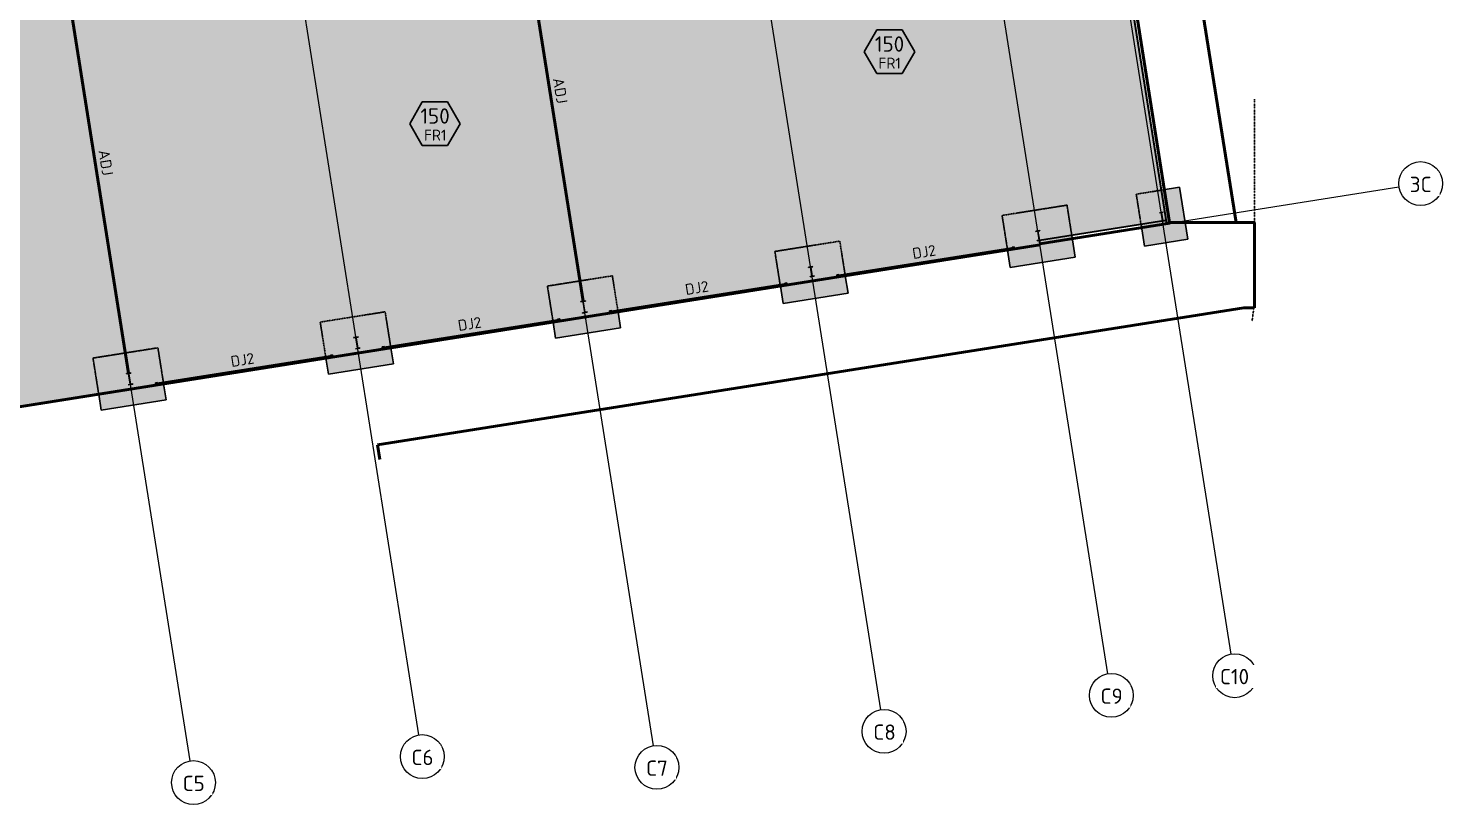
# Model space of a CAD drawing. Header units: millimetres. Extents: x -2336549 to -2208351, y -3762 to 4063401.
# Drawn here: x -2282939 to -2218251, y 3986439 to 4021995 of the extents above; entities that cross this region are included whole.
import ezdxf

# ---------------------------------------------------------------- set-up
doc = ezdxf.new("R2010")
doc.units = ezdxf.units.MM
for name, pattern in [('Boundary', [16, 5, -2, 5, -2, 0, -2]), ('Dash', [7, 5, -2]), ('Hidden Half', [3, 2, -1])]:
    doc.linetypes.add(name, pattern=pattern)
for name, color, linetype, lineweight in [('A-060-M_DETAIL', 3, 'Continuous', 25), ('A-200-M_WALL_EXT', 113, 'Continuous', 13), ('A-230-H-FLOOR', 190, 'Continuous', 13), ('A-230-M_FLOOR', 192, 'Continuous', 13), ('C-910-M_SITE_BOUND', 91, 'Boundary', 25), ('S-160-M_FOUND', 171, 'Continuous', 13), ('S-160-MH_FOUND', 171, 'Hidden Half', 13), ('S-230-A-FLOOR', 171, 'Continuous', 18), ('S-280-M_COLUMN', 52, 'Continuous', 13), ('S-280-MH_COLUMN', 52, 'Hidden Half', 13), ('Z-030-M_GRID', 191, 'Continuous', 13), ('Z-033_T_GRIDREF', 31, 'Continuous', 13), ('Z-060-M_DETAIL', 92, 'Continuous', 25)]:
    doc.layers.add(name, color=color, linetype=linetype, lineweight=lineweight)
doc.styles.add('ISOCPEUR', font='isocpeur.ttf', dxfattribs={"height": 700})
doc.styles.add('ISOCPEUR_1', font='isocpeur.ttf', dxfattribs={"height": 500})

# ---------------------------------------------------------------- blocks, each defined once
blk = doc.blocks.new('NRP_Column-Steel-SHS - M433 - 100x100x5_0SHS-4136156-S1_001 - INTERNAL SLAB ON GROUND PLAN - PART 3')
at = {"layer": 'S-280-M_COLUMN', "lineweight": 25}
for p, q in [((50, 50), (-50, 50)), ((-50, 50), (-50, -50)), ((-45, -45), (-45, 45)), ((-45, 45), (45, 45)), ((45, 45), (45, -45)), ((50, -50), (50, 50)), ((-50, -50), (50, -50)), ((45, -45), (-45, -45))]:
    blk.add_line(p, q, dxfattribs=at)
blk = doc.blocks.new('NRP_Column-Steel-UB - SC122 - 460UB74_6-4245416-S1_001 - INTERNAL SLAB ON GROUND PLAN - PART 3')
at = {"layer": 'S-280-M_COLUMN', "lineweight": 25}
for p, q in [((95, 457.4), (-95, 457.4)), ((-95, 457.4), (-95, 442.9)), ((-95, 442.9), (-15.95, 442.9)), ((-15.95, 14.5), (-95, 14.5)), ((-95, 14.5), (-95, 0)), ((-95, 0), (95, 0)), ((-4.55, 431.5), (-4.55, 25.9)), ((4.55, 25.9), (4.55, 431.5)), ((15.95, 442.9), (95, 442.9)), ((95, 14.5), (15.95, 14.5)), ((95, 442.9), (95, 457.4)), ((95, 0), (95, 14.5))]:
    blk.add_line(p, q, dxfattribs=at)
for centre, start, end in [((-15.95, 431.5), 0, 90), ((-15.95, 25.9), 270, 0), ((15.95, 431.5), 90, 180), ((15.95, 25.9), 180, 270)]:
    blk.add_arc(centre, 11.4, start, end, dxfattribs=at)
at = {"layer": 'S-280-MH_COLUMN', "lineweight": 25}
for centre, start, end in [((-15.95, 431.5), 0, 90), ((-15.95, 25.9), 270, 0), ((15.95, 431.5), 90, 180), ((15.95, 25.9), 180, 270)]:
    blk.add_arc(centre, 11.4, start, end, dxfattribs=at)
blk = doc.blocks.new('NRP_Column-Steel-UB - SC122 - 460UB74_6-V15-S1_001 - INTERNAL SLAB ON GROUND PLAN - PART 3')
at = {"layer": 'S-280-M_COLUMN', "lineweight": 25}
for p, q in [((95, 457.4), (-95, 457.4)), ((-95, 457.4), (-95, 442.9)), ((-95, 442.9), (-15.95, 442.9)), ((-15.95, 14.5), (-95, 14.5)), ((-95, 14.5), (-95, 0)), ((-95, 0), (95, 0)), ((-4.55, 431.5), (-4.55, 25.9)), ((4.55, 25.9), (4.55, 431.5)), ((15.95, 442.9), (95, 442.9)), ((95, 14.5), (15.95, 14.5)), ((95, 442.9), (95, 457.4)), ((95, 0), (95, 14.5))]:
    blk.add_line(p, q, dxfattribs=at)
for centre, start, end in [((-15.95, 431.5), 0, 90), ((-15.95, 25.9), 270, 0), ((15.95, 431.5), 90, 180), ((15.95, 25.9), 180, 270)]:
    blk.add_arc(centre, 11.4, start, end, dxfattribs=at)
at = {"layer": 'S-280-MH_COLUMN', "lineweight": 25}
for centre, start, end in [((-15.95, 431.5), 0, 90), ((-15.95, 25.9), 270, 0), ((15.95, 431.5), 90, 180), ((15.95, 25.9), 180, 270)]:
    blk.add_arc(centre, 11.4, start, end, dxfattribs=at)
blk = doc.blocks.new('NRP_Column-Steel-UB - SC124 - 530UB82_0-V17-S1_001 - INTERNAL SLAB ON GROUND PLAN - PART 3')
at = {"layer": 'S-280-M_COLUMN', "lineweight": 25}
for p, q in [((104.5, 528.2), (-104.5, 528.2)), ((-104.5, 528.2), (-104.5, 515)), ((-104.5, 515), (-18.8, 515)), ((-18.8, 13.2), (-104.5, 13.2)), ((-104.5, 13.2), (-104.5, 0)), ((-104.5, 0), (104.5, 0)), ((-4.8, 501), (-4.8, 27.2)), ((4.8, 27.2), (4.8, 501)), ((18.8, 515), (104.5, 515)), ((104.5, 13.2), (18.8, 13.2)), ((104.5, 515), (104.5, 528.2)), ((104.5, 0), (104.5, 13.2))]:
    blk.add_line(p, q, dxfattribs=at)
for centre, start, end in [((-18.8, 501), 0, 90), ((-18.8, 27.2), 270, 0), ((18.8, 501), 90, 180), ((18.8, 27.2), 180, 270)]:
    blk.add_arc(centre, 14, start, end, dxfattribs=at)
at = {"layer": 'S-280-MH_COLUMN', "lineweight": 25}
for centre, start, end in [((-18.8, 501), 0, 90), ((-18.8, 27.2), 270, 0), ((18.8, 501), 90, 180), ((18.8, 27.2), 180, 270)]:
    blk.add_arc(centre, 14, start, end, dxfattribs=at)
blk = doc.blocks.new('NRP_Column-Steel-UB - SC119 - 410UB53_7-4245417-S1_001 - INTERNAL SLAB ON GROUND PLAN - PART 3')
at = {"layer": 'S-280-M_COLUMN', "lineweight": 25}
for p, q in [((89, 402.6), (-89, 402.6)), ((-89, 402.6), (-89, 391.7)), ((-89, 391.7), (-15.2, 391.7)), ((-15.2, 10.9), (-89, 10.9)), ((-89, 10.9), (-89, 0)), ((-89, 0), (89, 0)), ((-3.8, 380.3), (-3.8, 22.3)), ((3.8, 22.3), (3.8, 380.3)), ((15.2, 391.7), (89, 391.7)), ((89, 10.9), (15.2, 10.9)), ((89, 391.7), (89, 402.6)), ((89, 0), (89, 10.9))]:
    blk.add_line(p, q, dxfattribs=at)
for centre, start, end in [((-15.2, 380.3), 0, 90), ((-15.2, 22.3), 270, 0), ((15.2, 380.3), 90, 180), ((15.2, 22.3), 180, 270)]:
    blk.add_arc(centre, 11.4, start, end, dxfattribs=at)
at = {"layer": 'S-280-MH_COLUMN', "lineweight": 25}
for centre, start, end in [((-15.2, 380.3), 0, 90), ((-15.2, 22.3), 270, 0), ((15.2, 380.3), 90, 180), ((15.2, 22.3), 180, 270)]:
    blk.add_arc(centre, 11.4, start, end, dxfattribs=at)
blk = doc.blocks.new('NRP_Foundation-Pad Footing Fibre _v2_ - PF2 -2400 x 2000 x 600d-3893007-S1_001 - INTERNAL SLAB ON GROUND PLAN - PART 3')
at = {"layer": 'S-160-M_FOUND', "linetype": 'Dash', "lineweight": 25}
blk.add_hatch(color=10, dxfattribs=at).paths.add_polyline_path([(-1150, 650), (-1150, -1350), (1250, -1350), (1250, -500), (-151, -500), (-151, 650), (-896, 650)])
at = {"layer": 'S-160-M_FOUND', "color": 9, "lineweight": 25}
for p, q in [((-151, 650), (-1150, 650)), ((-1150, 650), (-1150, -1350)), ((1250, -1350), (1250, -500)), ((-1150, -1350), (1250, -1350))]:
    blk.add_line(p, q, dxfattribs=at)
at = {"layer": 'S-160-MH_FOUND', "color": 9, "linetype": 'Dash', "lineweight": 25}
for p, q in [((1250, 650), (-151, 650)), ((1250, -500), (1250, 650))]:
    blk.add_line(p, q, dxfattribs=at)
blk = doc.blocks.new('Family - ___-3870354-S1_001 - INTERNAL SLAB ON GROUND PLAN - PART 3')
at = {"layer": 'C-910-M_SITE_BOUND'}
for q in [(-2226983, 4018760), (-2227088, 4008633)]:
    blk.add_line((-2226983, 4009382), q, dxfattribs=at)
blk = doc.blocks.new('NRP_Joint Location _v2_ - DJ2 - DOWELLED JOINT-4232258-S1_001 - INTERNAL SLAB ON GROUND PLAN - PART 3')
at = {"layer": 'Z-060-M_DETAIL', "lineweight": 50}
blk.add_line((0, 0), (8000, 0), dxfattribs=at)
blk = doc.blocks.new('NRP_Joint Location _v2_ - ADJ - ARMOURED DOWEL JOINT-4235092-S1_001 - INTERNAL SLAB ON GROUND PLAN - PART 3')
at = {"layer": 'Z-060-M_DETAIL', "lineweight": 50}
blk.add_line((0, 0), (19322, 0), dxfattribs=at)
blk = doc.blocks.new('Grid - NRP_Grid-Head-320187-S1_001 - INTERNAL SLAB ON GROUND PLAN - PART 3')
at = {"layer": 'Z-033_T_GRIDREF'}
blk.add_circle((0, 0), 5, dxfattribs=at)
blk = doc.blocks.new('NRP_Slab Tag _v2_ - Thickness with Description-1497716-S1_001 - INTERNAL SLAB ON GROUND PLAN - PART 3')
at = {"layer": 'S-230-A-FLOOR', "lineweight": 25}
for p, q in [((-2.88, 4.99), (-5.76, -0.01)), ((2.9, 4.99), (-2.88, 4.99)), ((5.78, -0.01), (2.9, 4.99)), ((-5.76, -0.01), (-2.88, -5.01)), ((2.9, -5.01), (5.78, -0.01)), ((-2.88, -5.01), (2.9, -5.01))]:
    blk.add_line(p, q, dxfattribs=at)

msp = doc.modelspace()

# ---------------------------------------------------------------- hatches: boundary and pattern name
at = {"layer": 'A-230-H-FLOOR'}
msp.add_hatch(color=10, dxfattribs=at).paths.add_polyline_path([(-2319761, 3999169), (-2309296, 4000826), (-2309265, 4000629), (-2236764, 4012112), (-2236795, 4012310), (-2231017, 4013225), (-2237228, 4052436), (-2277568, 4046046), (-2277592, 4046195), (-2282530, 4045412), (-2282507, 4045264), (-2309615, 4040970), (-2309639, 4041119), (-2314577, 4040336), (-2314554, 4040188), (-2314807, 4040148), (-2314017, 4035160), (-2321934, 4033906), (-2321634, 4032010), (-2324881, 4031496), (-2320023, 4000826)])
at = {"layer": 'S-160-M_FOUND'}
for points in [[(-2238120, 4011089), (-2235157, 4011558), (-2235314, 4012544), (-2236795, 4012310), (-2236764, 4012112), (-2238245, 4011877)], [(-2248491, 4009446), (-2245528, 4009915), (-2245653, 4010704), (-2248616, 4010235)], [(-2258872, 4007865), (-2255909, 4008335), (-2256024, 4009061), (-2258987, 4008592)], [(-2269242, 4006223), (-2266279, 4006692), (-2266394, 4007419), (-2269358, 4006950)], [(-2279613, 4004580), (-2276650, 4005049), (-2276765, 4005776), (-2279728, 4005307)]]:
    msp.add_hatch(color=10, dxfattribs=at).paths.add_polyline_path(points)

# ---------------------------------------------------------------- linework, layer by layer
at = {"layer": 'A-200-M_WALL_EXT', "lineweight": 35}
for p, q in [((-2232558, 4022953), (-2230994, 4013077)), ((-2230846, 4013100), (-2232410, 4022977)), ((-2231017, 4013225), (-2236795, 4012310)), ((-2230994, 4013077), (-2230846, 4013100)), ((-2236795, 4012310), (-2236772, 4012161))]:
    msp.add_line(p, q, dxfattribs=at)
at = {"layer": 'A-230-M_FLOOR', "lineweight": 50}
for p, q in [((-2227815, 4013144), (-2230568, 4030525)), ((-2233531, 4030055), (-2230852, 4013144)), ((-2236772, 4012161), (-2230846, 4013100)), ((-2230852, 4013144), (-2226983, 4013144)), ((-2230846, 4013100), (-2230852, 4013144)), ((-2226983, 4013144), (-2226983, 4009250)), ((-2236764, 4012112), (-2309265, 4000629)), ((-2236764, 4012112), (-2236772, 4012161)), ((-2227466, 4009250), (-2267009, 4002987)), ((-2226983, 4009250), (-2227466, 4009250)), ((-2267009, 4002987), (-2266904, 4002326))]:
    msp.add_line(p, q, dxfattribs=at)
at = {"layer": 'S-160-M_FOUND', "color": 9, "lineweight": 25}
for p, q in [((-2235157, 4011558), (-2235314, 4012544)), ((-2238245, 4011877), (-2238120, 4011089)), ((-2238120, 4011089), (-2235157, 4011558)), ((-2245528, 4009915), (-2245653, 4010704)), ((-2248616, 4010235), (-2248491, 4009446)), ((-2248491, 4009446), (-2245528, 4009915)), ((-2255909, 4008335), (-2256024, 4009061)), ((-2258987, 4008592), (-2258872, 4007865)), ((-2258872, 4007865), (-2255909, 4008335)), ((-2269358, 4006950), (-2269242, 4006223)), ((-2266279, 4006692), (-2266394, 4007419)), ((-2269242, 4006223), (-2266279, 4006692)), ((-2276650, 4005049), (-2276765, 4005776)), ((-2279728, 4005307), (-2279613, 4004580)), ((-2279613, 4004580), (-2276650, 4005049))]:
    msp.add_line(p, q, dxfattribs=at)
at = {"layer": 'S-160-MH_FOUND', "color": 9, "linetype": 'Dash', "lineweight": 25}
for p, q in [((-2235533, 4013928), (-2238496, 4013459)), ((-2238496, 4013459), (-2238245, 4011877)), ((-2235314, 4012544), (-2235533, 4013928)), ((-2245904, 4012286), (-2248867, 4011816)), ((-2245653, 4010704), (-2245904, 4012286)), ((-2248867, 4011816), (-2248616, 4010235)), ((-2256284, 4010705), (-2259247, 4010236)), ((-2256024, 4009062), (-2256284, 4010705)), ((-2259247, 4010236), (-2258987, 4008592)), ((-2266655, 4009062), (-2269618, 4008593)), ((-2266394, 4007419), (-2266655, 4009062)), ((-2269618, 4008593), (-2269358, 4006950)), ((-2277026, 4007420), (-2279989, 4006951)), ((-2279989, 4006951), (-2279728, 4005307)), ((-2276765, 4005776), (-2277026, 4007420))]:
    msp.add_line(p, q, dxfattribs=at)
at = {"layer": 'Z-030-M_GRID'}
for p, q in [((-2275559, 3988571), (-2287386, 4063240)), ((-2265116, 3989757), (-2276780, 4063401)), ((-2254407, 3989266), (-2266149, 4063401)), ((-2244036, 3990908), (-2255518, 4063401)), ((-2233666, 3992551), (-2244888, 4063401)), ((-2228036, 3993443), (-2239116, 4063401))]:
    msp.add_line(p, q, dxfattribs=at)

# ---------------------------------------------------------------- block references
at = {"layer": 'C-910-M_SITE_BOUND'}
msp.add_blockref('Family - ___-3870354-S1_001 - INTERNAL SLAB ON GROUND PLAN - PART 3', (0, 0), dxfattribs=at)
at = {"layer": 'S-160-MH_FOUND', "color": 9, "linetype": 'Dash', "lineweight": 25, "rotation": 99.00032838814495}
msp.add_blockref('NRP_Foundation-Pad Footing Fibre _v2_ - PF2 -2400 x 2000 x 600d-3893007-S1_001 - INTERNAL SLAB ON GROUND PLAN - PART 3', (-2231535, 4013296), dxfattribs=at)
at = {"layer": 'S-230-A-FLOOR', "lineweight": 25, "xscale": 199.9999999999999, "yscale": 199.9999999999999, "zscale": 199.9999999999999}
for p in [(-2243641, 4020932), (-2264383, 4017647)]:
    msp.add_blockref('NRP_Slab Tag _v2_ - Thickness with Description-1497716-S1_001 - INTERNAL SLAB ON GROUND PLAN - PART 3', p, dxfattribs=at)
at = {"layer": 'S-280-M_COLUMN', "lineweight": 25, "rotation": 9.000328388147217}
for p in [(-2237986, 4011969), (-2245986, 4010702), (-2248356, 4010327), (-2256357, 4009059), (-2258727, 4008684), (-2266727, 4007417), (-2269098, 4007041), (-2277086, 4005776)]:
    msp.add_blockref('NRP_Column-Steel-SHS - M433 - 100x100x5_0SHS-4136156-S1_001 - INTERNAL SLAB ON GROUND PLAN - PART 3', p, dxfattribs=at)
at = {"layer": 'S-280-MH_COLUMN', "lineweight": 25, "rotation": 9.000328388147217}
for name, p in [('NRP_Column-Steel-UB - SC119 - 410UB53_7-4245417-S1_001 - INTERNAL SLAB ON GROUND PLAN - PART 3', (-2231165, 4013201)), ('NRP_Column-Steel-UB - SC122 - 460UB74_6-4245416-S1_001 - INTERNAL SLAB ON GROUND PLAN - PART 3', (-2236795, 4012310)), ('NRP_Column-Steel-UB - SC122 - 460UB74_6-V15-S1_001 - INTERNAL SLAB ON GROUND PLAN - PART 3', (-2247166, 4010667)), ('NRP_Column-Steel-UB - SC124 - 530UB82_0-V17-S1_001 - INTERNAL SLAB ON GROUND PLAN - PART 3', (-2257537, 4009024)), ('NRP_Column-Steel-UB - SC124 - 530UB82_0-V17-S1_001 - INTERNAL SLAB ON GROUND PLAN - PART 3', (-2267907, 4007382)), ('NRP_Column-Steel-UB - SC124 - 530UB82_0-V17-S1_001 - INTERNAL SLAB ON GROUND PLAN - PART 3', (-2278278, 4005739))]:
    msp.add_blockref(name, p, dxfattribs=at)
at = {"layer": 'Z-033_T_GRIDREF', "xscale": 199.9999999999999, "yscale": 199.9999999999999, "zscale": 199.9999999999999}
for p, rotation in [((-2219395, 4014914), 279.0003283881446), ((-2227879, 3992455), 9.000328388145428), ((-2233509, 3991563), 9.000328388145714), ((-2243880, 3989921), 9.00032838814547), ((-2264959, 3988770), 9.000328388146162), ((-2254251, 3988278), 9.000328388145308), ((-2275402, 3987584), 9.000328388145512)]:
    msp.add_blockref('Grid - NRP_Grid-Head-320187-S1_001 - INTERNAL SLAB ON GROUND PLAN - PART 3', p, dxfattribs=dict(at, rotation=rotation))
at = {"layer": 'Z-060-M_DETAIL', "lineweight": 50}
for name, p, rotation in [('NRP_Joint Location _v2_ - ADJ - ARMOURED DOWEL JOINT-4235092-S1_001 - INTERNAL SLAB ON GROUND PLAN - PART 3', (-2257619, 4009546), 99.00032838814516), ('NRP_Joint Location _v2_ - ADJ - ARMOURED DOWEL JOINT-4235092-S1_001 - INTERNAL SLAB ON GROUND PLAN - PART 3', (-2278361, 4006261), 99.00032838814516), ('NRP_Joint Location _v2_ - DJ2 - DOWELLED JOINT-4232258-S1_001 - INTERNAL SLAB ON GROUND PLAN - PART 3', (-2245936, 4010705), 9.000328388223785), ('NRP_Joint Location _v2_ - DJ2 - DOWELLED JOINT-4232258-S1_001 - INTERNAL SLAB ON GROUND PLAN - PART 3', (-2256306, 4009062), 9.000328388223785), ('NRP_Joint Location _v2_ - DJ2 - DOWELLED JOINT-4232258-S1_001 - INTERNAL SLAB ON GROUND PLAN - PART 3', (-2266677, 4007420), 9.000328388223785), ('NRP_Joint Location _v2_ - DJ2 - DOWELLED JOINT-4232258-S1_001 - INTERNAL SLAB ON GROUND PLAN - PART 3', (-2277048, 4005777), 9.000328388223785)]:
    msp.add_blockref(name, p, dxfattribs=dict(at, rotation=rotation))

# ---------------------------------------------------------------- texts
at = {"layer": 'A-060-M_DETAIL', "lineweight": 13, "char_height": 500, "attachment_point": 1, "style": 'ISOCPEUR_1'}
for s, insert, width, rotation in [('ADJ', (-2258508, 4019776), 1394.94, 279.00033), ('ADJ', (-2279249, 4016491), 1394.94, 279.00033), ('DJ2', (-2242627, 4011961), 1282.7, 9.00033), ('DJ2', (-2252998, 4010318), 1282.7, 9.00033), ('DJ2', (-2263369, 4008675), 1282.7, 9.00033), ('DJ2', (-2273739, 4007033), 1282.7, 9.00033)]:
    msp.add_mtext(s, dxfattribs=dict(at, insert=insert, width=width, rotation=rotation))
at = {"layer": 'S-230-A-FLOOR', "lineweight": 13, "attachment_point": 1}
for s, insert, char_height, width, style in [('150', (-2244304, 4021630), 700, 1619.41, 'ISOCPEUR'), ('FR1', (-2244138, 4020657), 500, 1218.56, 'ISOCPEUR_1'), ('150', (-2265046, 4018345), 700, 1619.41, 'ISOCPEUR'), ('FR1', (-2264880, 4017371), 500, 1218.56, 'ISOCPEUR_1')]:
    msp.add_mtext(s, dxfattribs=dict(at, insert=insert, char_height=char_height, width=width, style=style))

# ---------------------------------------------------------------- next in the draw order: texts
at = {"layer": 'Z-033_T_GRIDREF', "char_height": 700, "attachment_point": 1, "style": 'ISOCPEUR', "bg_fill": 3, "box_fill_scale": 1.25, "bg_fill_color": 256, "bg_fill_true_color": 13158600, "bg_fill_transparency": 0}
for s, insert, width in [('3C', (-2219888, 4015224), 1186.5), ('C10', (-2228555, 3992767), 1619.41), ('C9', (-2234006, 3991875), 1186.5), ('C8', (-2244377, 3990233), 1186.5), ('C6', (-2265456, 3989082), 1186.5), ('C7', (-2254747, 3988590), 1186.5), ('C5', (-2275899, 3987896), 1186.5)]:
    msp.add_mtext(s, dxfattribs=dict(at, insert=insert, width=width))

# ---------------------------------------------------------------- next in the draw order: linework, layer by layer
at = {"layer": 'Z-030-M_GRID'}
msp.add_line((-2319734, 3999021), (-2220383, 4014757), dxfattribs=at)

doc.saveas('drawing.dxf')
